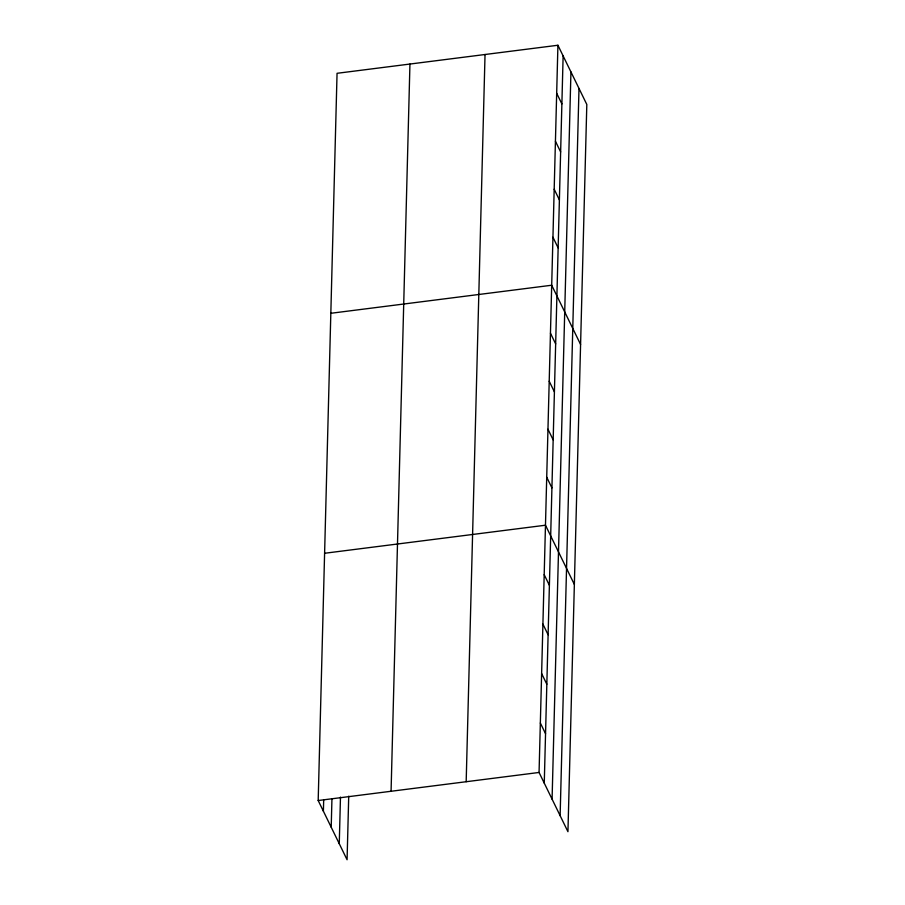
<?xml version="1.0" encoding="UTF-8"?>
<svg xmlns="http://www.w3.org/2000/svg" width="905" height="905" viewBox="0 0 905 905"><rect width="100%" height="100%" fill="white"/><g stroke="black" fill="none" stroke-linecap="round" stroke-linejoin="round"><path stroke-width="1.36" d="M348.719 796.174L347.079 859.75L318.187 800.529L337.056 73.305L557.921 45.25L586.813 104.471L567.944 831.695L539.063 772.463L557.921 45.25M323.39 811.197L323.685 799.896M331.207 827.215L331.943 798.957M339.262 843.732L340.472 797.101M391.073 791.264L409.942 64.051M466.177 781.728L485.035 54.515M544.267 783.13L563.125 55.918M552.084 799.16L570.942 71.936M560.127 815.665L578.996 88.452M330.823 313.288L551.699 285.233L580.58 344.454M324.601 553.272L545.477 525.217L574.358 584.438M318.187 800.529L539.063 772.463M556.677 93.249L561.881 103.917M555.432 141.248L560.636 151.904M554.188 189.236L559.392 199.903M552.944 237.234L558.147 247.902M550.455 333.232L555.659 343.9M549.211 381.22L554.414 391.888M547.966 429.219L553.17 439.887M546.722 477.218L551.926 487.885M544.188 574.664L549.392 585.331M542.91 624.111L548.113 634.778M541.631 673.569L546.835 684.237M540.342 723.016L545.545 733.683"/></g></svg>
